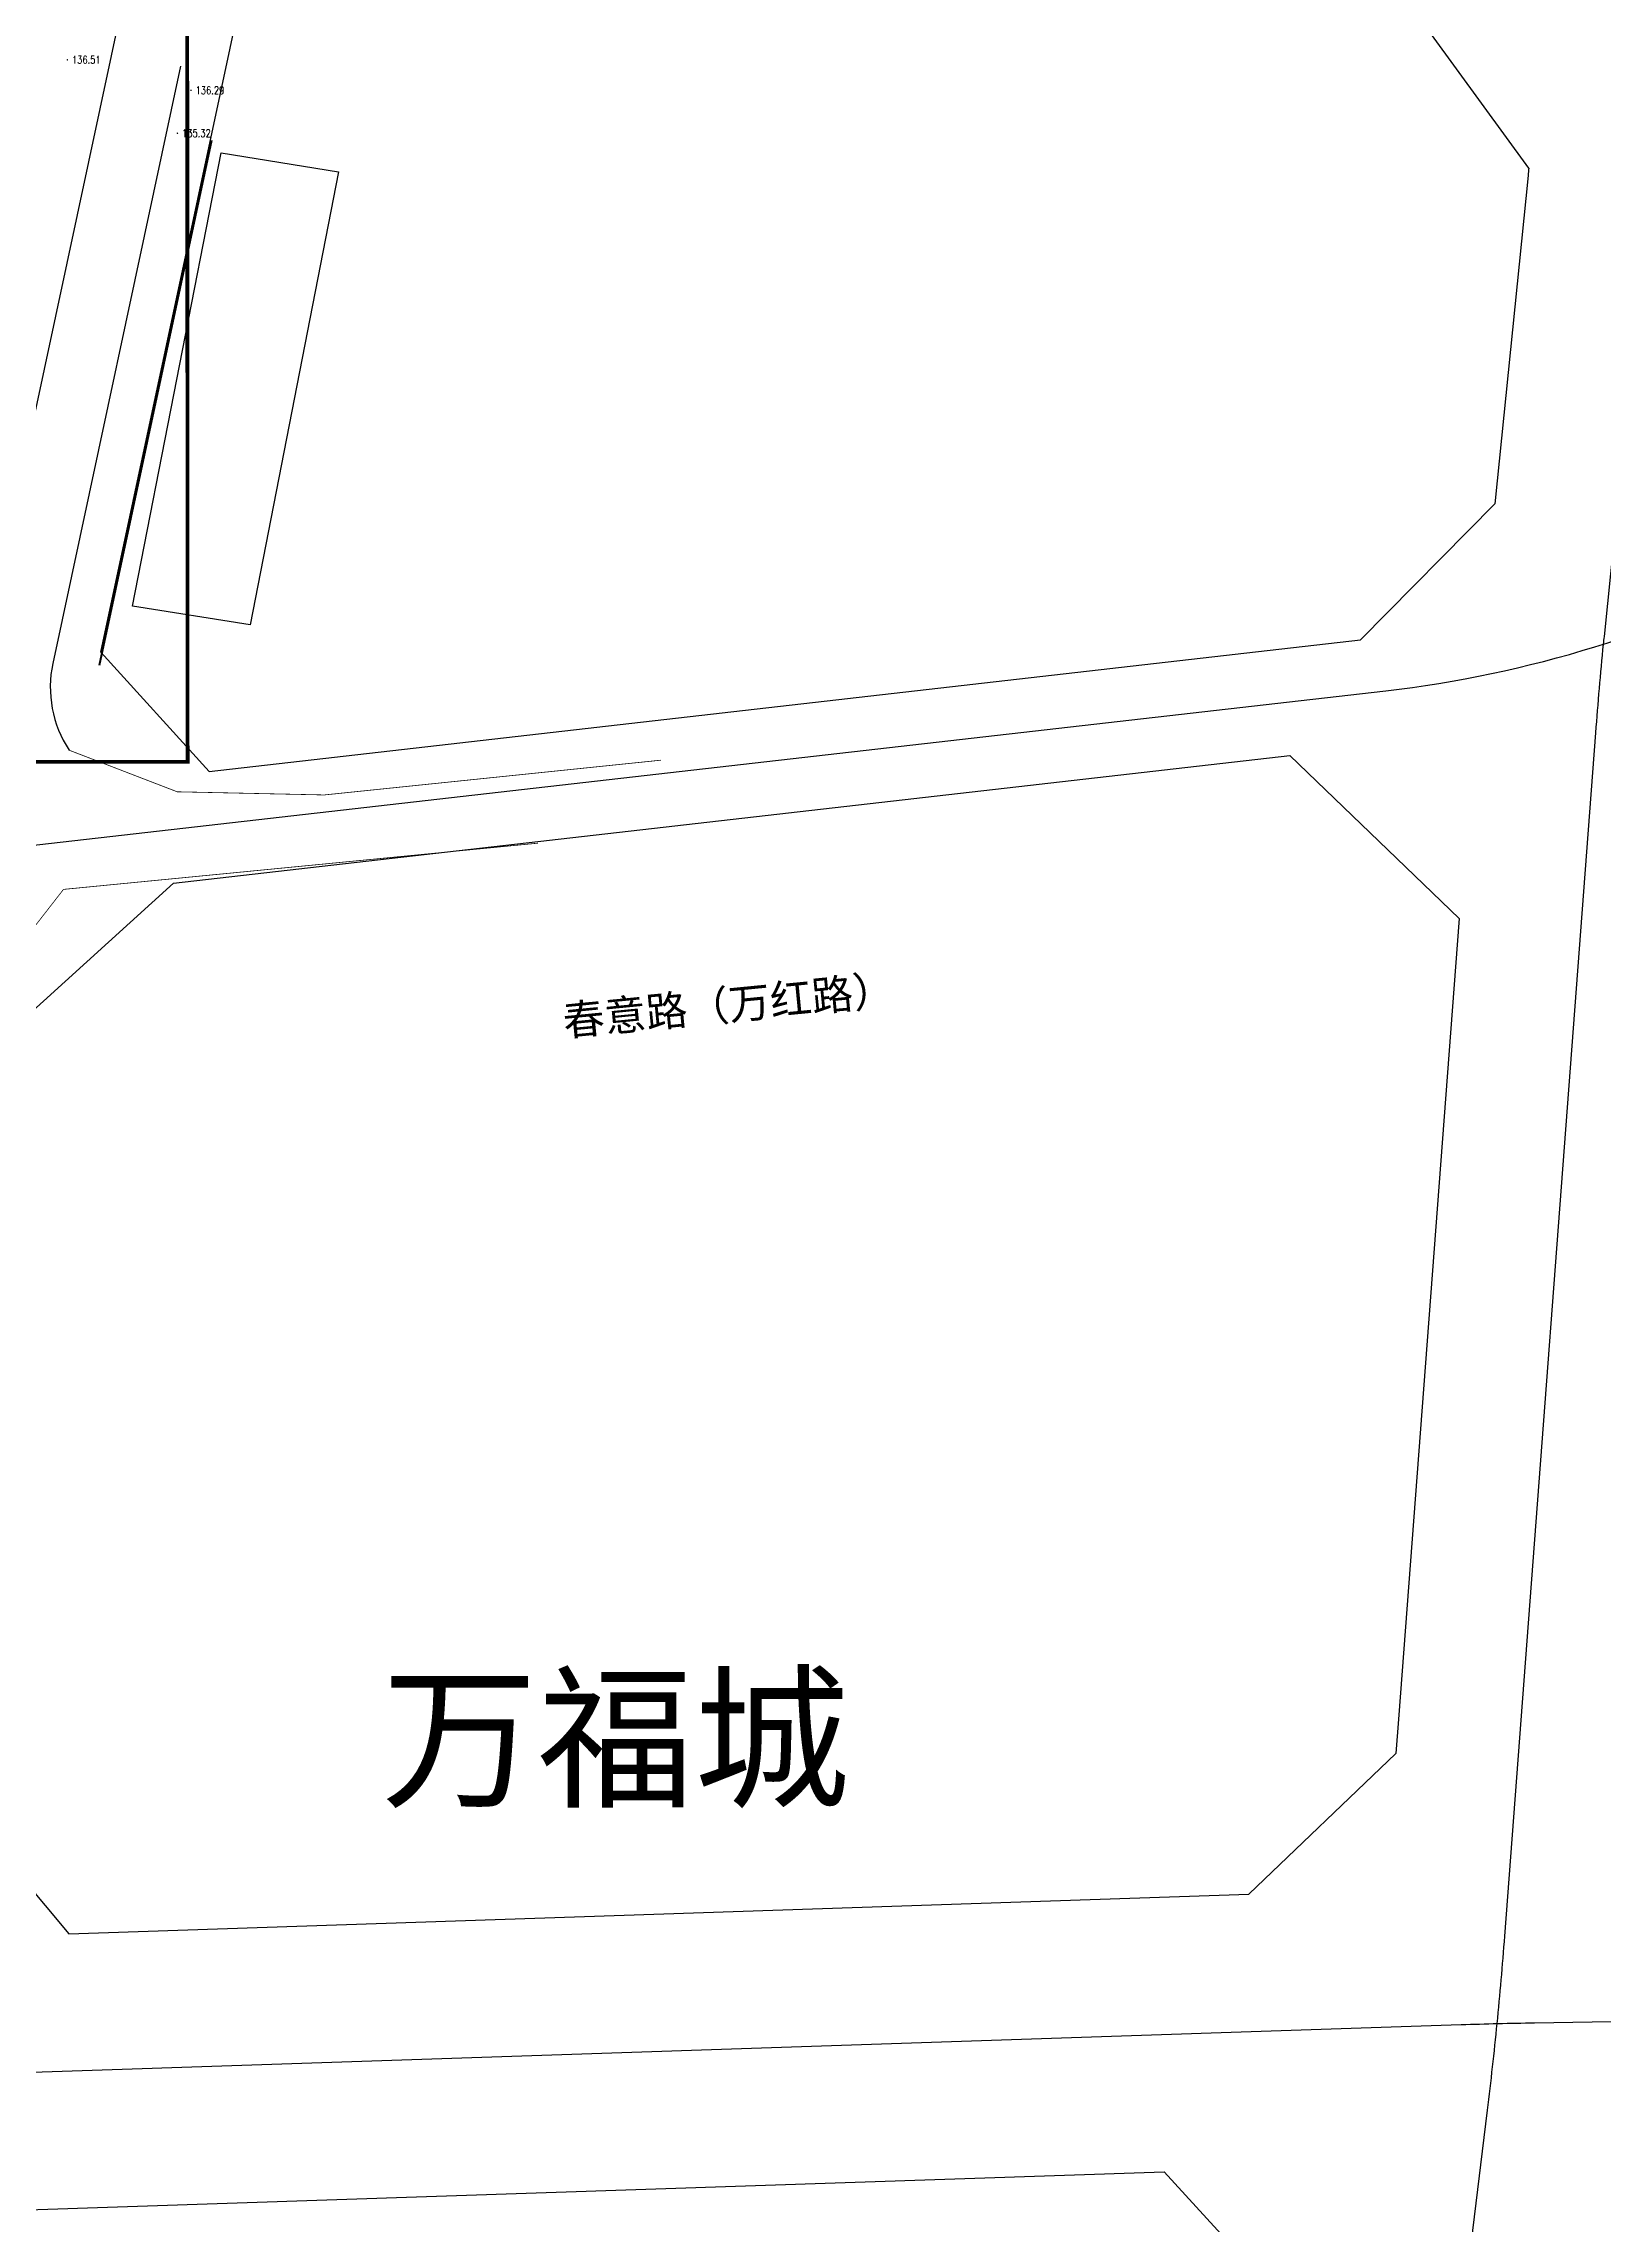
# Model space of a CAD drawing. Extents: x 529262 to 576451, y 2694391 to 2717535.
# Drawn here: x 564213 to 564417.5, y 2710207.3 to 2710493.2 of the extents above; entities that cross this region are included whole.
import ezdxf
from ezdxf.enums import TextEntityAlignment as Align
from ezdxf.xclip import XClip

# ---------------------------------------------------------------- set-up
doc = ezdxf.new("R2010")
doc.units = 0
doc.header["$XCLIPFRAME"] = 0
doc.linetypes.add('CONTINOUS', pattern=[0])
for name, color, linetype in [('DLSS', 4, 'Continuous'), ('GCD', 8, 'Continuous'), ('JMD', 8, 'Continuous'), ('PP-COM', 7, 'Continuous'), ('RD-中线', 40, 'Continuous'), ('RD-红线', 7, 'Continuous'), ('RD-路名', 7, 'Continuous'), ('地块名称', 1, 'Continuous')]:
    doc.layers.add(name, color=color, linetype=linetype)
doc.layers.add('规划人行道', color=130, linetype='CONTINOUS', lineweight=30)
doc.layers.add('规划道路红线', color=5, linetype='Continuous', lineweight=40)
doc.styles.add('HZ', font='rs.shx', dxfattribs={"width": 0.8, "bigfont": 'hztxt.shx'})
doc.styles.add('STYLE1', font='simhei.ttf')
doc.styles.add('黑体', font='simhei.ttf')

# ---------------------------------------------------------------- blocks, each defined once
blk = doc.blocks.new('A$C19FD0107')
at = {"layer": 'RD-中线', "color": 8, "linetype": 'Continuous', "flags": 128}
for points in [[(-6832.92, 15835.55), (-6741.2, 16264.11, -0.004965), (-6740.55, 16267.02), (-6733.24, 16298.13, 0.005421), (-6732.53, 16301.31), (-6689.22, 16505.47)], [(-6574.41, 16275.01), (-6571.98, 16143.31, -0.029856), (-6574.43, 16083.71), (-6580.38, 16024.89, 0.000507), (-6580.49, 16023.88, 0.000507)], [(-6798.56, 15996.11), (-6609, 16017.77, 0.093849), (-6555.69, 16034.32)], [(-6580.49, 16023.88, 0.005827), (-6581.5, 16012.27), (-6593.44, 15854.5, -0.005742), (-6594.44, 15843.06, -0.005742)], [(-8094.49, 15920.48), (-7546.41, 15819.96, 0.052358), (-7483.94, 15815.15), (-7169.78, 15823.9, 0.002675), (-7009.35, 15829.23), (-6599.11, 15842.91, -0.002003), (-6594.3, 15843.05, -0.002003)], [(-6594.3, 15843.05, -0.002001), (-6589.5, 15843.15), (-6335.34, 15847.56)], [(-6594.44, 15843.06, -0.005723), (-6595.7, 15831.69), (-6617.48, 15653.16, 0.034479), (-6619.64, 15611.89), (-6613.74, 15253.22)]]:
    blk.add_lwpolyline(points, format="xyb", dxfattribs=at)
at = {"layer": 'RD-红线', "color": 8, "linetype": 'Continuous', "flags": 128}
for points in [[(-6777.5, 16022.82), (-6756.31, 16121.84)], [(-6763.31, 16007.18), (-6612.33, 16024.44)], [(-6767.96, 15992.56), (-6621.6, 16009.29)], [(-6599.39, 15987.91), (-6607.33, 15882.94), (-6607.67, 15878.47)], [(-6781.71, 15854.83), (-6626.95, 15859.99)], [(-6801.49, 15818.15), (-6638.07, 15823.6)]]:
    blk.add_lwpolyline(points, dxfattribs=at)
at = {"layer": 'RD-红线', "color": 8}
for points in [[(-6590.25, 16086.28), (-6605.93, 16107.8, 0.381241)], [(-6612.33, 16024.44), (-6594.7, 16042.29, 0.352652)], [(-6777.5, 16022.82), (-6763.31, 16007.18, 0.512825)], [(-6599.39, 15987.91), (-6621.6, 16009.29, 0.470816)], [(-6767.96, 15992.56), (-6787.84, 15974.52, 0.32203)], [(-6806.99, 15885.05), (-6781.71, 15854.83, 0.487683)]]:
    blk.add_lwpolyline(points, format="xyb", dxfattribs=at)
at = {"layer": 'RD-红线', "color": 8, "linetype": 'Continuous', "flags": 128}
blk.add_lwpolyline([(-6590.25, 16086.28, -0.000499), (-6590.35, 16085.32), (-6594.7, 16042.29)], format="xyb", dxfattribs=at)
at = {"layer": 'RD-红线', "color": 8, "linetype": 'Continuous'}
for points in [[(-6626.95, 15859.99), (-6607.67, 15878.47, 0.38267)], [(-6617.55, 15801.19), (-6638.07, 15823.6, 0.460299)]]:
    blk.add_lwpolyline(points, format="xyb", dxfattribs=at)
blk = doc.blocks.new('GC200')
at = {"linetype": 'Continuous', "const_width": 0.2, "flags": 128}
blk.add_lwpolyline([(-0.1, 0, 1), (0.1, 0, 1)], format="xyb", close=True, dxfattribs=at)

msp = doc.modelspace()

# ---------------------------------------------------------------- linework, layer by layer
at = {"const_width": 0.5}
msp.add_lwpolyline([(563606.548, 2710897.61), (563454.196, 2710897.56), (563454.418, 2710327.012), (563986.146, 2710327.13), (563986.081, 2710399.056), (564231.875, 2710399.045), (564231.655, 2710837.782), (563606.85, 2710834.954), (563606.548, 2710897.61)], dxfattribs=at)
at = {"layer": 'DLSS', "linetype": 'Continuous', "const_width": 0.1, "elevation": 6.518, "flags": 128}
msp.add_lwpolyline([(564216.333, 2710400.585), (564230.512, 2710395.128), (564249.789, 2710394.714), (564293.941, 2710399.272)], dxfattribs=at)
at = {"layer": 'DLSS', "linetype": 'Continuous', "const_width": 0.1, "flags": 128}
msp.add_lwpolyline([(564195.827, 2710338.326), (564206.373, 2710370.475), (564215.6, 2710382.333), (564277.818, 2710388.394)], dxfattribs=at)
at = {"layer": 'JMD', "linetype": 'Continuous', "flags": 128}
msp.add_lwpolyline([(564236.263, 2710478.873), (564251.678, 2710476.416), (564240.061, 2710417.017), (564224.645, 2710419.473)], close=True, dxfattribs=at)
at = {"layer": '规划人行道', "elevation": 6.518}
msp.add_lwpolyline([(564230.958, 2710490.263), (564214.2, 2710411.963, 0.2007016), (564216.333, 2710400.585, 0.2007016)], format="xyb", dxfattribs=at)
msp.add_lwpolyline([(564230.958, 2710490.263), (564214.2, 2710411.963, 0.2007016), (564216.333, 2710400.585, 0.2007016)], format="xyb", dxfattribs=at)
msp.add_lwpolyline([(564230.958, 2710490.263), (564214.2, 2710411.963, 0.2007016), (564216.333, 2710400.585, 0.2007016)], format="xyb", dxfattribs=at)
at = {"layer": '规划道路红线', "elevation": 6.518, "flags": 128}
msp.add_lwpolyline([(564235.002, 2710480.487), (564220.274, 2710411.672)], dxfattribs=at)
msp.add_lwpolyline([(564235.002, 2710480.487), (564220.274, 2710411.672)], dxfattribs=at)
msp.add_lwpolyline([(564235.002, 2710480.487), (564220.274, 2710411.672)], dxfattribs=at)

# ---------------------------------------------------------------- block references
at = {"layer": 'GCD', "linetype": 'Continuous'}
ref = msp.add_blockref('GC200', (564216.105, 2710491.092, 136.508), dxfattribs=dict(at, xscale=0.5, yscale=0.5))
ref.add_attrib('height', '136.51', dxfattribs={"linetype": 'Continuous', "height": 1, "style": 'HZ', "width": 0.8}).set_placement((564216.705, 2710491.092, 136.508), align=Align.MIDDLE_LEFT)
ref = msp.add_blockref('GC200', (564232.322, 2710487.086, 136.287), dxfattribs=dict(at, xscale=0.5, yscale=0.5))
ref.add_attrib('height', '136.29', dxfattribs={"linetype": 'Continuous', "height": 1, "style": 'HZ', "width": 0.8}).set_placement((564232.922, 2710487.086, 136.287), align=Align.MIDDLE_LEFT)
ref = msp.add_blockref('GC200', (564230.544, 2710481.461, 135.315), dxfattribs=dict(at, xscale=0.5, yscale=0.5))
ref.add_attrib('height', '135.32', dxfattribs={"linetype": 'Continuous', "height": 1, "style": 'HZ', "width": 0.8}).set_placement((564231.144, 2710481.461, 135.315), align=Align.MIDDLE_LEFT)
at = {"layer": 'PP-COM'}
ref = msp.add_blockref('A$C19FD0107', (570997.993, 2694390.603), dxfattribs=at)
XClip(ref).set_block_clipping_path([(-9366.4383134884, 14428.6043910822), (-3328.4480743363, 17452.7484863754)])

# ---------------------------------------------------------------- texts
at = {"layer": 'RD-路名', "color": 7, "style": '黑体'}
msp.add_text('春意路（万红路）', height=4, rotation=5.55447, dxfattribs=at).set_placement((564302.816, 2710367.255), align=Align.MIDDLE)
at = {"layer": '地块名称', "color": 1, "style": 'STYLE1'}
msp.add_text('万福城', height=15, dxfattribs=at).set_placement((564257.305, 2710263.568))

doc.saveas('drawing.dxf')
